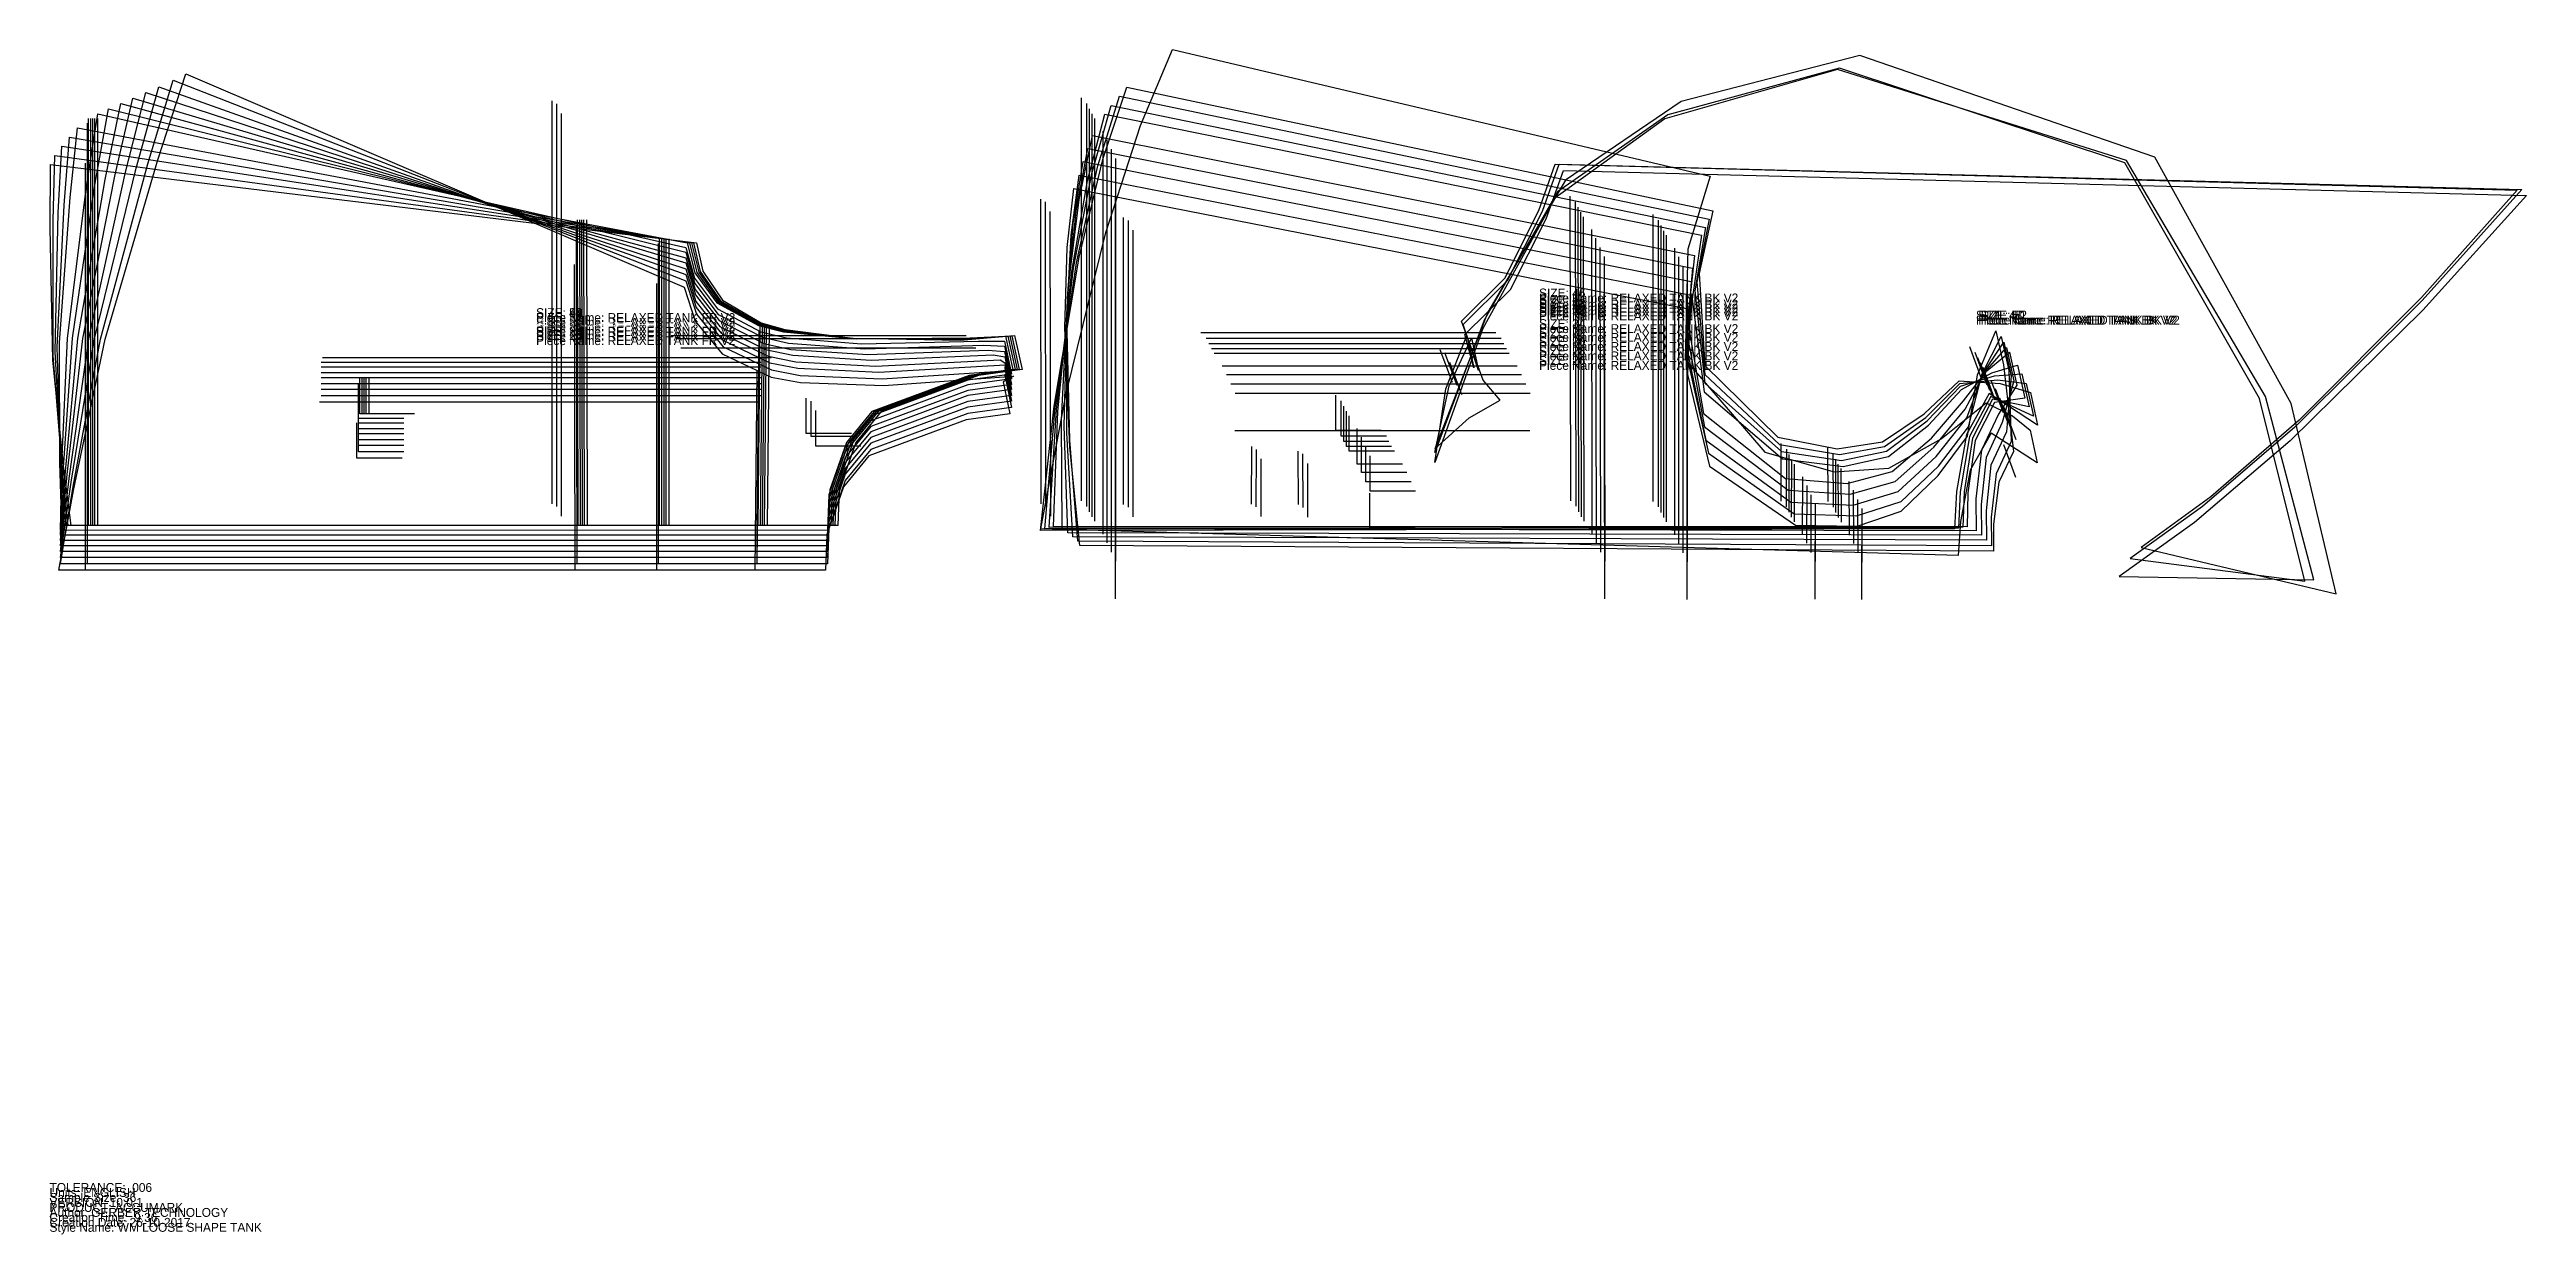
# Model space of a CAD drawing. Extents: x 0 to 69.5, y -0.1 to 33.2.
import ezdxf

# ---------------------------------------------------------------- set-up
doc = ezdxf.new("R2010")
doc.units = 0

# ---------------------------------------------------------------- blocks, each defined once
blk = doc.blocks.new('RELAXED TANK FR V2_26')
at = {"layer": '1'}
for points in [[(0.6047, 19.8371), (0.406, 21.4288), (0.0971, 24.4811), (0.0158, 28.1912), (0.0295, 29.9794)], [(0.0295, 29.9794), (18.1644, 27.7837)], [(18.1644, 27.7837), (18.3477, 26.9818), (18.9003, 26.169), (19.9863, 25.5334), (20.6439, 25.3492), (22.5583, 25.1068), (25.5674, 25.0459), (27.0992, 25.1755)], [(27.0992, 25.1755), (27.309, 24.2253)], [(27.309, 24.2253), (26.0804, 24.0583), (23.3528, 23.045), (22.6364, 22.1751), (22.1734, 20.8382), (22.1361, 19.8376)], [(22.1361, 19.8376), (0.6047, 19.8371)]]:
    blk.add_lwpolyline(points, dxfattribs=at)
at = {"layer": '5'}
blk.add_line((7.9257, 24.5623), (20.2645, 24.5623), dxfattribs=at)
at = {"layer": '6'}
blk.add_line((22.1361, 19.8376), (0.6047, 19.8371), dxfattribs=at)
at = {"layer": '7'}
blk.add_line((7.9257, 24.5623), (20.2645, 24.5623), dxfattribs=at)
at = {"layer": '8'}
for p, q in [((1.3484, 31.2729), (1.3484, 19.8372)), ((15.0807, 28.4236), (15.0961, 19.8374)), ((17.3846, 27.8933), (17.3846, 19.8375)), ((20.1607, 19.8376), (20.2169, 25.4339))]:
    blk.add_line(p, q, dxfattribs=at)
blk.add_lwpolyline([(10.244, 22.9811), (8.9741, 22.9811), (8.9741, 23.9749)], dxfattribs=at)
at = {"layer": '1'}
for s, p in [('SIZE: 26', (13.6624, 25.0482)), ('Piece Name: RELAXED TANK FR V2', (13.6624, 24.9082))]:
    blk.add_text(s, height=0.25, dxfattribs=at).set_placement(p)
blk = doc.blocks.new('RELAXED TANK FR V2_28')
at = {"layer": '1'}
for points in [[(0.5207, 19.8371), (0.3519, 21.4714), (0.1021, 24.6038), (0.0997, 28.4048), (0.1527, 30.2356)], [(0.1527, 30.2356), (18.0805, 27.7837)], [(18.0805, 27.7837), (18.273, 26.9709), (18.8406, 26.1501), (19.9485, 25.5135), (20.6176, 25.3318), (22.5634, 25.101), (25.6193, 25.0634), (27.0168, 25.1722)], [(27.0168, 25.1722), (27.2251, 24.2254)], [(27.2251, 24.2254), (25.9965, 24.0584), (23.2689, 23.0451), (22.5525, 22.1752), (22.0895, 20.8383), (22.0521, 19.8376)], [(22.0521, 19.8376), (0.5207, 19.8371)]]:
    blk.add_lwpolyline(points, dxfattribs=at)
at = {"layer": '5'}
blk.add_line((7.8418, 24.5623), (20.1805, 24.5623), dxfattribs=at)
at = {"layer": '6'}
blk.add_line((22.0521, 19.8376), (0.5207, 19.8371), dxfattribs=at)
at = {"layer": '7'}
blk.add_line((7.8418, 24.5623), (20.1805, 24.5623), dxfattribs=at)
at = {"layer": '8'}
for p, q in [((1.2644, 31.2729), (1.2644, 19.8372)), ((14.9968, 28.4236), (15.0122, 19.8374)), ((17.3006, 27.8933), (17.3006, 19.8375)), ((20.0767, 19.8376), (20.133, 25.4339))]:
    blk.add_line(p, q, dxfattribs=at)
blk.add_lwpolyline([(10.1601, 22.9811), (8.8902, 22.9811), (8.8902, 23.9749)], dxfattribs=at)
at = {"layer": '1'}
for s, p in [('SIZE: 28', (13.6624, 25.1763)), ('Piece Name: RELAXED TANK FR V2', (13.6624, 25.0363))]:
    blk.add_text(s, height=0.25, dxfattribs=at).set_placement(p)
blk = doc.blocks.new('RELAXED TANK FR V2_30')
at = {"layer": '1'}
for points in [[(0.4653, 19.8371), (0.3332, 21.5144), (0.1551, 24.7275), (0.2471, 28.619), (0.347, 30.492)], [(0.347, 30.492), (18.0251, 27.7837)], [(18.0251, 27.7837), (18.2269, 26.9601), (18.8095, 26.1312), (19.9391, 25.4936), (20.62, 25.3143), (22.5972, 25.0952), (25.6997, 25.0809), (26.9638, 25.1672)], [(26.9638, 25.1672), (27.1697, 24.2253)], [(27.1697, 24.2253), (25.9411, 24.0583), (23.2134, 23.045), (22.497, 22.1751), (22.0341, 20.8382), (21.9968, 19.8376)], [(21.9968, 19.8376), (0.4653, 19.8371)]]:
    blk.add_lwpolyline(points, dxfattribs=at)
at = {"layer": '5'}
blk.add_line((7.7863, 24.5623), (20.1251, 24.5623), dxfattribs=at)
at = {"layer": '6'}
blk.add_line((21.9968, 19.8376), (0.4653, 19.8371), dxfattribs=at)
at = {"layer": '7'}
blk.add_line((7.7863, 24.5623), (20.1251, 24.5623), dxfattribs=at)
at = {"layer": '8'}
for p, q in [((1.209, 31.2729), (1.209, 19.8372)), ((14.9414, 28.4236), (14.9568, 19.8374)), ((17.2453, 27.8933), (17.2453, 19.8375)), ((20.0213, 19.8376), (20.0776, 25.4339))]:
    blk.add_line(p, q, dxfattribs=at)
blk.add_lwpolyline([(10.1047, 22.9811), (8.8348, 22.9811), (8.8348, 23.9749)], dxfattribs=at)
at = {"layer": '1'}
for s, p in [('SIZE: 30', (13.6624, 25.3045)), ('Piece Name: RELAXED TANK FR V2', (13.6624, 25.1645))]:
    blk.add_text(s, height=0.25, dxfattribs=at).set_placement(p)
blk = doc.blocks.new('RELAXED TANK FR V2_32')
at = {"layer": '1'}
for points in [[(0.4055, 19.8371), (0.3138, 21.558), (0.215, 24.8525), (0.4103, 28.8347), (0.5612, 30.7499)], [(0.5612, 30.7499), (17.9652, 27.7837)], [(17.9652, 27.7837), (18.1763, 26.9492), (18.774, 26.1123), (19.9254, 25.4737), (20.6179, 25.2969), (22.6264, 25.0895), (25.7757, 25.0985), (26.9072, 25.1602)], [(26.9072, 25.1602), (27.1098, 24.2252)], [(27.1098, 24.2252), (25.8812, 24.0582), (23.1536, 23.0449), (22.4372, 22.175), (21.9742, 20.8381), (21.9369, 19.8376)], [(21.9369, 19.8376), (0.4055, 19.8371)]]:
    blk.add_lwpolyline(points, dxfattribs=at)
at = {"layer": '5'}
blk.add_line((7.7265, 24.5623), (20.0653, 24.5623), dxfattribs=at)
at = {"layer": '6'}
blk.add_line((21.9369, 19.8376), (0.4055, 19.8371), dxfattribs=at)
at = {"layer": '7'}
blk.add_line((7.7265, 24.5623), (20.0653, 24.5623), dxfattribs=at)
at = {"layer": '8'}
for p, q in [((1.1492, 31.2729), (1.1492, 19.8372)), ((14.8815, 28.4236), (14.8969, 19.8374)), ((17.1854, 27.8933), (17.1854, 19.8375)), ((19.9615, 19.8376), (20.0177, 25.4339))]:
    blk.add_line(p, q, dxfattribs=at)
blk.add_lwpolyline([(10.0448, 22.9811), (8.7749, 22.9811), (8.7749, 23.9749)], dxfattribs=at)
at = {"layer": '1'}
for s, p in [('SIZE: 32', (13.6624, 25.4335)), ('Piece Name: RELAXED TANK FR V2', (13.6624, 25.2935))]:
    blk.add_text(s, height=0.25, dxfattribs=at).set_placement(p)
blk = doc.blocks.new('RELAXED TANK FR V2_34')
at = {"layer": '1'}
for points in [[(0.3417, 19.8371), (0.2932, 21.6021), (0.2788, 24.979), (0.5839, 29.0523), (0.789, 31.0099)], [(0.789, 31.0099), (17.9014, 27.7837)], [(17.9014, 27.7837), (18.1218, 26.9384), (18.7345, 26.0935), (19.9077, 25.4538), (20.6117, 25.2794), (22.6516, 25.0837), (25.8476, 25.116), (26.846, 25.1548)], [(26.846, 25.1548), (27.046, 24.2252)], [(27.046, 24.2252), (25.8174, 24.0582), (23.0898, 23.0449), (22.3734, 22.175), (21.9104, 20.8381), (21.8731, 19.8376)], [(21.8731, 19.8376), (0.3417, 19.8371)]]:
    blk.add_lwpolyline(points, dxfattribs=at)
at = {"layer": '5'}
blk.add_line((7.6627, 24.5623), (20.0015, 24.5623), dxfattribs=at)
at = {"layer": '6'}
blk.add_line((21.8731, 19.8376), (0.3417, 19.8371), dxfattribs=at)
at = {"layer": '7'}
blk.add_line((7.6627, 24.5623), (20.0015, 24.5623), dxfattribs=at)
at = {"layer": '8'}
for p, q in [((1.0854, 31.2729), (1.0854, 19.8372)), ((14.8177, 28.4236), (14.8331, 19.8374)), ((17.1216, 27.8933), (17.1216, 19.8375)), ((19.8977, 19.8376), (19.9539, 25.4339))]:
    blk.add_line(p, q, dxfattribs=at)
blk.add_lwpolyline([(9.981, 22.9811), (8.7111, 22.9811), (8.7111, 23.9749)], dxfattribs=at)
at = {"layer": '1'}
for s, p in [('SIZE: 34', (13.6624, 25.5635)), ('Piece Name: RELAXED TANK FR V2', (13.6624, 25.4235))]:
    blk.add_text(s, height=0.25, dxfattribs=at).set_placement(p)
blk = doc.blocks.new('RELAXED TANK FR V2_38')
at = {"layer": '1'}
for points in [[(0.3102, 19.7041), (0.3499, 21.5588), (0.5084, 25.1033), (1.0378, 29.362), (1.3536, 31.4059)], [(1.3536, 31.4059), (17.87, 27.6508)], [(17.87, 27.6508), (18.1088, 26.7838), (18.7518, 25.9228), (19.9686, 25.2811), (20.6957, 25.1115), (22.7984, 24.9392), (26.0879, 25.0182), (26.8161, 25.0187)], [(26.8161, 25.0187), (27.0146, 24.0923)], [(27.0146, 24.0923), (25.786, 23.9252), (23.0583, 22.9119), (22.3419, 22.0421), (21.879, 20.7052), (21.8417, 19.7046)], [(21.8417, 19.7046), (0.3102, 19.7041)]]:
    blk.add_lwpolyline(points, dxfattribs=at)
at = {"layer": '5'}
blk.add_line((7.6313, 24.4294), (19.9701, 24.4294), dxfattribs=at)
at = {"layer": '6'}
blk.add_line((21.8417, 19.7046), (0.3102, 19.7041), dxfattribs=at)
at = {"layer": '7'}
blk.add_line((7.6313, 24.4294), (19.9701, 24.4294), dxfattribs=at)
at = {"layer": '8'}
for p, q in [((1.0539, 31.14), (1.0539, 19.7042)), ((14.7863, 28.2907), (14.8017, 19.7044)), ((17.0902, 27.7604), (17.0902, 19.7045)), ((19.8663, 19.7046), (19.9224, 25.301))]:
    blk.add_line(p, q, dxfattribs=at)
blk.add_lwpolyline([(9.9496, 22.8482), (8.6797, 22.8482), (8.6797, 23.8419)], dxfattribs=at)
at = {"layer": '1'}
for s, p in [('SIZE: 38', (13.6624, 25.695)), ('Piece Name: RELAXED TANK FR V2', (13.6624, 25.555))]:
    blk.add_text(s, height=0.25, dxfattribs=at).set_placement(p)
blk = doc.blocks.new('RELAXED TANK FR V2_40')
at = {"layer": '1'}
for points in [[(0.3102, 19.5698), (0.3948, 21.47), (0.6411, 25.0995), (1.2844, 29.4527), (1.6565, 31.5402)], [(1.6565, 31.5402), (17.87, 27.5164)], [(17.87, 27.5164), (18.1182, 26.6386), (18.776, 25.7695), (20.0146, 25.1267), (20.7535, 24.9598), (22.8875, 24.7992), (26.2237, 24.9013), (26.8171, 24.8822)], [(26.8171, 24.8822), (27.0146, 23.9578)], [(27.0146, 23.9578), (25.786, 23.7908), (23.0583, 22.7775), (22.3419, 21.9076), (21.879, 20.5707), (21.8417, 19.5703)], [(21.8417, 19.5703), (0.3102, 19.5698)]]:
    blk.add_lwpolyline(points, dxfattribs=at)
at = {"layer": '5'}
blk.add_line((7.6313, 24.295), (19.9701, 24.295), dxfattribs=at)
at = {"layer": '6'}
blk.add_line((21.8417, 19.5703), (0.3102, 19.5698), dxfattribs=at)
at = {"layer": '7'}
blk.add_line((7.6313, 24.295), (19.9701, 24.295), dxfattribs=at)
at = {"layer": '8'}
for p, q in [((1.0539, 31.0056), (1.0539, 19.5699)), ((14.7863, 28.1563), (14.8017, 19.5701)), ((17.0902, 27.626), (17.0902, 19.5702)), ((19.8663, 19.5703), (19.9224, 25.1666))]:
    blk.add_line(p, q, dxfattribs=at)
blk.add_lwpolyline([(9.9496, 22.7138), (8.6797, 22.7138), (8.6797, 23.7076)], dxfattribs=at)
at = {"layer": '1'}
for s, p in [('SIZE: 40', (13.6624, 25.695)), ('Piece Name: RELAXED TANK FR V2', (13.6624, 25.555))]:
    blk.add_text(s, height=0.25, dxfattribs=at).set_placement(p)
blk = doc.blocks.new('RELAXED TANK FR V2_42')
at = {"layer": '1'}
for points in [[(0.3102, 19.4158), (0.4462, 21.3682), (0.7931, 25.0953), (1.5672, 29.5565), (2.0037, 31.6942)], [(2.0037, 31.6942), (17.87, 27.3624)], [(17.87, 27.3624), (18.1274, 26.4737), (18.8004, 25.5966), (20.0608, 24.9528), (20.8111, 24.7883), (22.9765, 24.6394), (26.3595, 24.7648), (26.8183, 24.7257)], [(26.8183, 24.7257), (27.0146, 23.8038)], [(27.0146, 23.8038), (25.786, 23.6368), (23.0583, 22.6235), (22.3419, 21.7536), (21.879, 20.4167), (21.8417, 19.4163)], [(21.8417, 19.4163), (0.3102, 19.4158)]]:
    blk.add_lwpolyline(points, dxfattribs=at)
at = {"layer": '5'}
blk.add_line((7.6313, 24.141), (19.9701, 24.141), dxfattribs=at)
at = {"layer": '6'}
blk.add_line((21.8417, 19.4163), (0.3102, 19.4158), dxfattribs=at)
at = {"layer": '7'}
blk.add_line((7.6313, 24.141), (19.9701, 24.141), dxfattribs=at)
at = {"layer": '8'}
for p, q in [((1.0539, 30.8516), (1.0539, 19.4159)), ((14.7863, 28.0023), (14.8017, 19.4161)), ((17.0902, 27.472), (17.0902, 19.4162)), ((19.8663, 19.4163), (19.9224, 25.0126))]:
    blk.add_line(p, q, dxfattribs=at)
blk.add_lwpolyline([(9.9496, 22.5598), (8.6797, 22.5598), (8.6797, 23.5536)], dxfattribs=at)
at = {"layer": '1'}
for s, p in [('SIZE: 42', (13.6624, 25.695)), ('Piece Name: RELAXED TANK FR V2', (13.6624, 25.555))]:
    blk.add_text(s, height=0.25, dxfattribs=at).set_placement(p)
blk = doc.blocks.new('RELAXED TANK FR V2_44')
at = {"layer": '1'}
for points in [[(0.3102, 19.2682), (0.4955, 21.2707), (0.9388, 25.0913), (1.8381, 29.656), (2.3364, 31.8418)], [(2.3364, 31.8418), (17.87, 27.2148)], [(17.87, 27.2148), (18.1368, 26.3153), (18.8246, 25.4301), (20.1069, 24.7854), (20.8689, 24.6233), (23.0656, 24.4861), (26.4953, 24.6349), (26.8196, 24.5754)], [(26.8196, 24.5754), (27.0146, 23.6561)], [(27.0146, 23.6561), (25.786, 23.4891), (23.0583, 22.4758), (22.3419, 21.6059), (21.879, 20.269), (21.8417, 19.2687)], [(21.8417, 19.2687), (0.3102, 19.2682)]]:
    blk.add_lwpolyline(points, dxfattribs=at)
at = {"layer": '5'}
blk.add_line((7.6313, 23.9934), (19.9701, 23.9934), dxfattribs=at)
at = {"layer": '6'}
blk.add_line((21.8417, 19.2687), (0.3102, 19.2682), dxfattribs=at)
at = {"layer": '7'}
blk.add_line((7.6313, 23.9934), (19.9701, 23.9934), dxfattribs=at)
at = {"layer": '8'}
for p, q in [((1.0539, 30.704), (1.0539, 19.2683)), ((14.7863, 27.8547), (14.8017, 19.2685)), ((17.0902, 27.3244), (17.0902, 19.2686)), ((19.8663, 19.2687), (19.9224, 24.865))]:
    blk.add_line(p, q, dxfattribs=at)
blk.add_lwpolyline([(9.9496, 22.4122), (8.6797, 22.4122), (8.6797, 23.406)], dxfattribs=at)
at = {"layer": '1'}
for s, p in [('SIZE: 44', (13.6624, 25.695)), ('Piece Name: RELAXED TANK FR V2', (13.6624, 25.555))]:
    blk.add_text(s, height=0.25, dxfattribs=at).set_placement(p)
blk = doc.blocks.new('RELAXED TANK FR V2_46')
at = {"layer": '1'}
for points in [[(0.3102, 19.1054), (0.5498, 21.1631), (1.0996, 25.0868), (2.1369, 29.7658), (2.7034, 32.0046)], [(2.7034, 32.0046), (17.87, 27.052)], [(17.87, 27.052), (18.1503, 26.1366), (18.8603, 25.2396), (20.1745, 24.5934), (20.9534, 24.435), (23.1962, 24.3149), (26.6944, 24.4978), (26.8192, 24.4135)], [(26.8192, 24.4135), (27.0146, 23.4934)], [(27.0146, 23.4934), (25.786, 23.3264), (23.0583, 22.3131), (22.3419, 21.4432), (21.879, 20.1063), (21.8417, 19.1059)], [(21.8417, 19.1059), (0.3102, 19.1054)]]:
    blk.add_lwpolyline(points, dxfattribs=at)
at = {"layer": '5'}
blk.add_line((7.6313, 23.8306), (19.9701, 23.8306), dxfattribs=at)
at = {"layer": '6'}
blk.add_line((21.8417, 19.1059), (0.3102, 19.1054), dxfattribs=at)
at = {"layer": '7'}
blk.add_line((7.6313, 23.8306), (19.9701, 23.8306), dxfattribs=at)
at = {"layer": '8'}
for p, q in [((1.0539, 30.5412), (1.0539, 19.1055)), ((14.7863, 27.6919), (14.8017, 19.1057)), ((17.0902, 27.1616), (17.0902, 19.1058)), ((19.8663, 19.1059), (19.9224, 24.7022))]:
    blk.add_line(p, q, dxfattribs=at)
blk.add_lwpolyline([(9.9496, 22.2494), (8.6797, 22.2494), (8.6797, 23.2432)], dxfattribs=at)
at = {"layer": '1'}
for s, p in [('SIZE: 46', (13.6624, 25.695)), ('Piece Name: RELAXED TANK FR V2', (13.6624, 25.555))]:
    blk.add_text(s, height=0.25, dxfattribs=at).set_placement(p)
blk = doc.blocks.new('RELAXED TANK FR V2_48')
at = {"layer": '1'}
for points in [[(0.3102, 18.944), (0.6037, 21.0564), (1.2589, 25.0824), (2.4332, 29.8746), (3.0672, 32.166)], [(3.0672, 32.166), (17.87, 26.8906)], [(17.87, 26.8906), (18.1595, 25.9643), (18.8847, 25.0594), (20.2207, 24.4121), (21.0112, 24.2561), (23.2854, 24.1478), (26.8303, 24.354), (26.8212, 24.248)], [(26.8212, 24.248), (27.0146, 23.332)], [(27.0146, 23.332), (25.786, 23.165), (23.0583, 22.1517), (22.3419, 21.2818), (21.879, 19.9449), (21.8417, 18.9445)], [(21.8417, 18.9445), (0.3102, 18.944)]]:
    blk.add_lwpolyline(points, dxfattribs=at)
at = {"layer": '5'}
blk.add_line((7.6313, 23.6692), (19.9701, 23.6692), dxfattribs=at)
at = {"layer": '6'}
blk.add_line((21.8417, 18.9445), (0.3102, 18.944), dxfattribs=at)
at = {"layer": '7'}
blk.add_line((7.6313, 23.6692), (19.9701, 23.6692), dxfattribs=at)
at = {"layer": '8'}
for p, q in [((1.0539, 30.3798), (1.0539, 18.9441)), ((14.7863, 27.5305), (14.8017, 18.9443)), ((17.0902, 27.0002), (17.0902, 18.9444)), ((19.8663, 18.9445), (19.9224, 24.5408))]:
    blk.add_line(p, q, dxfattribs=at)
blk.add_lwpolyline([(9.9496, 22.088), (8.6797, 22.088), (8.6797, 23.0818)], dxfattribs=at)
at = {"layer": '1'}
for s, p in [('SIZE: 48', (13.6624, 25.695)), ('Piece Name: RELAXED TANK FR V2', (13.6624, 25.555))]:
    blk.add_text(s, height=0.25, dxfattribs=at).set_placement(p)
blk = doc.blocks.new('RELAXED TANK FR V2_50')
at = {"layer": '1'}
for points in [[(0.3102, 18.7644), (0.6637, 20.9377), (1.4362, 25.0775), (2.7629, 29.9957), (3.4721, 32.3456)], [(3.4721, 32.3456), (17.87, 26.711)], [(17.87, 26.711), (18.1694, 25.7732), (18.9104, 24.8598), (20.2695, 24.2114), (21.0722, 24.058), (23.3796, 23.962), (26.974, 24.1929), (26.8235, 24.0636)], [(26.8235, 24.0636), (27.0146, 23.1523)], [(27.0146, 23.1523), (25.786, 22.9853), (23.0583, 21.972), (22.3419, 21.1021), (21.879, 19.7652), (21.8417, 18.7649)], [(21.8417, 18.7649), (0.3102, 18.7644)]]:
    blk.add_lwpolyline(points, dxfattribs=at)
at = {"layer": '5'}
blk.add_line((7.6313, 23.4896), (19.9701, 23.4896), dxfattribs=at)
at = {"layer": '6'}
blk.add_line((21.8417, 18.7649), (0.3102, 18.7644), dxfattribs=at)
at = {"layer": '7'}
blk.add_line((7.6313, 23.4896), (19.9701, 23.4896), dxfattribs=at)
at = {"layer": '8'}
for p, q in [((1.0539, 30.2002), (1.0539, 18.7645)), ((14.7863, 27.3509), (14.8017, 18.7647)), ((17.0902, 26.8206), (17.0902, 18.7648)), ((19.8663, 18.7649), (19.9224, 24.3612))]:
    blk.add_line(p, q, dxfattribs=at)
blk.add_lwpolyline([(9.9496, 21.9084), (8.6797, 21.9084), (8.6797, 22.9022)], dxfattribs=at)
at = {"layer": '1'}
for s, p in [('SIZE: 50', (13.6624, 25.695)), ('Piece Name: RELAXED TANK FR V2', (13.6624, 25.555))]:
    blk.add_text(s, height=0.25, dxfattribs=at).set_placement(p)
blk = doc.blocks.new('RELAXED TANK FR V2_52')
at = {"layer": '1'}
for points in [[(0.2587, 18.5854), (0.6719, 20.8194), (1.5614, 25.0726), (3.0399, 30.1163), (3.8241, 32.5246)], [(3.8241, 32.5246), (17.8184, 26.532)], [(17.8184, 26.532), (18.1277, 25.5828), (18.8845, 24.6608), (20.2667, 24.0113), (21.0818, 23.8606), (23.4223, 23.777), (27.0661, 24.0325), (26.7745, 23.8792)], [(26.7745, 23.8792), (26.963, 22.9733)], [(26.963, 22.9733), (25.7344, 22.8063), (23.0068, 21.793), (22.2904, 20.9231), (21.8274, 19.5862), (21.7901, 18.5859)], [(21.7901, 18.5859), (0.2587, 18.5854)]]:
    blk.add_lwpolyline(points, dxfattribs=at)
at = {"layer": '5'}
blk.add_line((7.5797, 23.3106), (19.9185, 23.3106), dxfattribs=at)
at = {"layer": '6'}
blk.add_line((21.7901, 18.5859), (0.2587, 18.5854), dxfattribs=at)
at = {"layer": '7'}
blk.add_line((7.5797, 23.3106), (19.9185, 23.3106), dxfattribs=at)
at = {"layer": '8'}
for p, q in [((1.0024, 30.0212), (1.0024, 18.5855)), ((14.7347, 27.1719), (14.7501, 18.5857)), ((17.0386, 26.6416), (17.0386, 18.5858)), ((19.8147, 18.5859), (19.8709, 24.1822))]:
    blk.add_line(p, q, dxfattribs=at)
blk.add_lwpolyline([(9.898, 21.7294), (8.6281, 21.7294), (8.6281, 22.7232)], dxfattribs=at)
at = {"layer": '1'}
for s, p in [('SIZE: 52', (13.6624, 25.695)), ('Piece Name: RELAXED TANK FR V2', (13.6624, 25.555))]:
    blk.add_text(s, height=0.25, dxfattribs=at).set_placement(p)
blk = doc.blocks.new('RELAXED TANK BK V2_26')
at = {"layer": '1'}
for points in [[(28.9299, 19.2762), (28.6507, 22.0409), (28.5075, 25.3882), (28.573, 27.6532), (28.7639, 29.3087)], [(28.7639, 29.3087), (46.0574, 25.9152)], [(46.0574, 25.9152), (45.9867, 24.0826), (46.6057, 21.5115), (49.0191, 19.8523), (50.753, 19.8235), (51.994, 20.2447), (53.0278, 21.2475), (53.8491, 22.352), (54.1359, 24.0697), (54.6447, 25.3063)], [(54.6447, 25.3063), (54.8602, 24.3559)], [(54.8602, 24.3559), (55.1406, 21.9146), (54.7285, 21.0534), (54.5856, 19.8795), (54.5865, 19.1154)], [(54.5865, 19.1154), (28.9299, 19.2762)]]:
    blk.add_lwpolyline(points, dxfattribs=at)
at = {"layer": '5'}
blk.add_line((32.3272, 25.2619), (40.6085, 25.2619), dxfattribs=at)
at = {"layer": '6'}
blk.add_line((54.5865, 19.1154), (28.9299, 19.2762), dxfattribs=at)
at = {"layer": '7'}
blk.add_line((32.3272, 25.2619), (40.6085, 25.2619), dxfattribs=at)
at = {"layer": '8'}
for p, q in [((28.9693, 31.8528), (28.9693, 20.5359)), ((42.6888, 29.0929), (42.7058, 20.537)), ((45.019, 28.5733), (45.019, 20.5191)), ((53.9083, 24.8671), (54.2484, 23.9519)), ((48.6199, 20.5255), (48.6248, 22.1437)), ((49.9374, 20.5135), (49.93, 22.0182))]:
    blk.add_line(p, q, dxfattribs=at)
blk.add_lwpolyline([(37.3877, 22.5077), (36.1178, 22.5077), (36.1178, 23.5016)], dxfattribs=at)
at = {"layer": '1'}
for s, p in [('SIZE: 26', (41.824, 24.352)), ('Piece Name: RELAXED TANK BK V2', (41.824, 24.212))]:
    blk.add_text(s, height=0.25, dxfattribs=at).set_placement(p)
blk = doc.blocks.new('RELAXED TANK BK V2_28')
at = {"layer": '1'}
for points in [[(28.8722, 19.3996), (28.6438, 22.2387), (28.567, 25.6721), (28.6814, 27.992), (28.9116, 29.6846)], [(28.9116, 29.6846), (46.0958, 26.3091)], [(46.0958, 26.3091), (45.9982, 24.4661), (46.5839, 21.87), (48.9883, 20.1657), (50.7326, 20.1116), (51.9873, 20.5175), (53.0421, 21.5116), (53.8845, 22.6111), (54.261, 24.0973), (54.7973, 25.1454)], [(54.7973, 25.1454), (55.0113, 24.1983)], [(55.0113, 24.1983), (55.081, 22.1972), (54.6594, 21.2953), (54.5215, 20.0698), (54.5296, 19.2731)], [(54.5296, 19.2731), (28.8722, 19.3996)]]:
    blk.add_lwpolyline(points, dxfattribs=at)
at = {"layer": '5'}
blk.add_line((32.4783, 25.1043), (40.7596, 25.1043), dxfattribs=at)
at = {"layer": '6'}
blk.add_line((54.5296, 19.2731), (28.8722, 19.3996), dxfattribs=at)
at = {"layer": '7'}
blk.add_line((32.4783, 25.1043), (40.7596, 25.1043), dxfattribs=at)
at = {"layer": '8'}
for p, q in [((29.1204, 31.6952), (29.1204, 20.3783)), ((42.8399, 28.9353), (42.8569, 20.3794)), ((45.1701, 28.4157), (45.1701, 20.3615)), ((54.0594, 24.7095), (54.3995, 23.7943)), ((48.771, 20.3679), (48.7759, 21.9861)), ((50.0885, 20.3559), (50.0811, 21.8606))]:
    blk.add_line(p, q, dxfattribs=at)
blk.add_lwpolyline([(37.5388, 22.3501), (36.2689, 22.3501), (36.2689, 23.344)], dxfattribs=at)
at = {"layer": '1'}
for s, p in [('SIZE: 28', (41.824, 24.6188)), ('Piece Name: RELAXED TANK BK V2', (41.824, 24.4788))]:
    blk.add_text(s, height=0.25, dxfattribs=at).set_placement(p)
blk = doc.blocks.new('RELAXED TANK BK V2_30')
at = {"layer": '1'}
for points in [[(28.7319, 19.5227), (28.5662, 22.4379), (28.5701, 25.9584), (28.7432, 28.3331), (29.0199, 30.0622)], [(29.0199, 30.0622), (46.092, 26.6963)], [(46.092, 26.6963), (45.9647, 24.8508), (46.5102, 22.2396), (48.8926, 20.493), (50.64, 20.411), (51.904, 20.7977), (52.977, 21.7771), (53.8388, 22.8656), (54.3054, 24.125), (54.8703, 24.9879)], [(54.8703, 24.9879), (55.0819, 24.0458)], [(55.0819, 24.0458), (54.9455, 22.4725), (54.5123, 21.5313), (54.3763, 20.2549), (54.3897, 19.4256)], [(54.3897, 19.4256), (28.7319, 19.5227)]]:
    blk.add_lwpolyline(points, dxfattribs=at)
at = {"layer": '5'}
blk.add_line((32.5489, 24.9518), (40.8302, 24.9518), dxfattribs=at)
at = {"layer": '6'}
blk.add_line((54.3897, 19.4256), (28.7319, 19.5227), dxfattribs=at)
at = {"layer": '7'}
blk.add_line((32.5489, 24.9518), (40.8302, 24.9518), dxfattribs=at)
at = {"layer": '8'}
for p, q in [((29.191, 31.5427), (29.191, 20.2258)), ((42.9105, 28.7828), (42.9275, 20.2269)), ((45.2407, 28.2632), (45.2407, 20.209)), ((54.13, 24.557), (54.4701, 23.6418)), ((48.8416, 20.2154), (48.8465, 21.8336)), ((50.1591, 20.2034), (50.1517, 21.7081))]:
    blk.add_line(p, q, dxfattribs=at)
blk.add_lwpolyline([(37.6094, 22.1976), (36.3395, 22.1976), (36.3395, 23.1915)], dxfattribs=at)
at = {"layer": '1'}
for s, p in [('SIZE: 30', (41.824, 24.8839)), ('Piece Name: RELAXED TANK BK V2', (41.824, 24.7439))]:
    blk.add_text(s, height=0.25, dxfattribs=at).set_placement(p)
blk = doc.blocks.new('RELAXED TANK BK V2_32')
at = {"layer": '1'}
for points in [[(28.5881, 19.6378), (28.4919, 22.6301), (28.5847, 26.2386), (28.8221, 28.6684), (29.1494, 30.4338)], [(29.1494, 30.4338), (46.1317, 27.0677)], [(46.1317, 27.0677), (45.9719, 25.229), (46.4696, 22.6146), (48.8151, 20.83), (50.5567, 20.7171), (51.8244, 21.0804), (52.9122, 22.0384), (53.7912, 23.1088), (54.3504, 24.1535), (54.9479, 24.8399)], [(54.9479, 24.8399), (55.1562, 23.9048)], [(55.1562, 23.9048), (54.8253, 22.7312), (54.3748, 21.7537), (54.2328, 20.4279), (54.2462, 19.5665)], [(54.2462, 19.5665), (28.5881, 19.6378)]]:
    blk.add_lwpolyline(points, dxfattribs=at)
at = {"layer": '5'}
blk.add_line((32.6232, 24.8108), (40.9045, 24.8108), dxfattribs=at)
at = {"layer": '6'}
blk.add_line((54.2462, 19.5665), (28.5881, 19.6378), dxfattribs=at)
at = {"layer": '7'}
blk.add_line((32.6232, 24.8108), (40.9045, 24.8108), dxfattribs=at)
at = {"layer": '8'}
for p, q in [((29.2653, 31.4017), (29.2653, 20.0848)), ((42.9848, 28.6418), (43.0018, 20.0859)), ((45.315, 28.1222), (45.315, 20.068)), ((54.2043, 24.416), (54.5444, 23.5008)), ((48.9159, 20.0744), (48.9208, 21.6926)), ((50.2334, 20.0624), (50.226, 21.5671))]:
    blk.add_line(p, q, dxfattribs=at)
blk.add_lwpolyline([(37.6837, 22.0566), (36.4138, 22.0566), (36.4138, 23.0505)], dxfattribs=at)
at = {"layer": '1'}
for s, p in [('SIZE: 32', (41.824, 25.1401)), ('Piece Name: RELAXED TANK BK V2', (41.824, 25.0001))]:
    blk.add_text(s, height=0.25, dxfattribs=at).set_placement(p)
blk = doc.blocks.new('RELAXED TANK BK V2_34')
at = {"layer": '1'}
for points in [[(28.4359, 19.7423), (28.4139, 22.8126), (28.6016, 26.5101), (28.9073, 28.9952), (29.2881, 30.7969)], [(29.2881, 30.7969), (46.1878, 27.424)], [(46.1878, 27.424), (45.994, 25.597), (46.4397, 22.9854), (48.7405, 21.1647), (50.4717, 21.0193), (51.7404, 21.3569), (52.8412, 22.2897), (53.7364, 23.3385), (54.3923, 24.1857), (55.0284, 24.7076)], [(55.0284, 24.7076), (55.2341, 23.7779)], [(55.2341, 23.7779), (54.7235, 22.9682), (54.2476, 21.9592), (54.0883, 20.5864), (54.0943, 19.6935)], [(54.0943, 19.6935), (28.4359, 19.7423)]]:
    blk.add_lwpolyline(points, dxfattribs=at)
at = {"layer": '5'}
blk.add_line((32.7011, 24.6839), (40.9824, 24.6839), dxfattribs=at)
at = {"layer": '6'}
blk.add_line((54.0943, 19.6935), (28.4359, 19.7423), dxfattribs=at)
at = {"layer": '7'}
blk.add_line((32.7011, 24.6839), (40.9824, 24.6839), dxfattribs=at)
at = {"layer": '8'}
for p, q in [((29.3432, 31.2748), (29.3432, 19.9579)), ((43.0627, 28.5149), (43.0797, 19.959)), ((45.3929, 27.9953), (45.3929, 19.9411)), ((54.2822, 24.2891), (54.6223, 23.3739)), ((48.9938, 19.9475), (48.9987, 21.5657)), ((50.3113, 19.9355), (50.3039, 21.4402))]:
    blk.add_line(p, q, dxfattribs=at)
blk.add_lwpolyline([(37.7616, 21.9297), (36.4917, 21.9297), (36.4917, 22.9236)], dxfattribs=at)
at = {"layer": '1'}
for s, p in [('SIZE: 34', (41.824, 25.3852)), ('Piece Name: RELAXED TANK BK V2', (41.824, 25.2452))]:
    blk.add_text(s, height=0.25, dxfattribs=at).set_placement(p)
blk = doc.blocks.new('RELAXED TANK BK V2_38')
at = {"layer": '1'}
for points in [[(28.1851, 19.8141), (28.3148, 23.0435), (28.6962, 26.9217), (29.1413, 29.5194), (29.6314, 31.3948)], [(29.6314, 31.3948), (46.3872, 27.9919)], [(46.3872, 27.9919), (46.1234, 26.195), (46.4604, 23.5978), (48.6608, 21.7084), (50.365, 21.4963), (51.6315, 21.7795), (52.7557, 22.6573), (53.6814, 23.6578), (54.5369, 24.133), (55.2587, 24.3423)], [(55.2587, 24.3423), (55.4629, 23.4158)], [(55.4629, 23.4158), (54.6098, 23.291), (54.0721, 22.2252), (53.8626, 20.7613), (53.8437, 19.806)], [(53.8437, 19.806), (28.1851, 19.8141)]]:
    blk.add_lwpolyline(points, dxfattribs=at)
at = {"layer": '5'}
blk.add_line((32.9299, 24.3218), (41.2112, 24.3218), dxfattribs=at)
at = {"layer": '6'}
blk.add_line((53.8437, 19.806), (28.1851, 19.8141), dxfattribs=at)
at = {"layer": '7'}
blk.add_line((32.9299, 24.3218), (41.2112, 24.3218), dxfattribs=at)
at = {"layer": '8'}
for p, q in [((29.572, 30.9127), (29.572, 19.5958)), ((43.2915, 28.1528), (43.3085, 19.5969)), ((45.6217, 27.6332), (45.6217, 19.579)), ((54.511, 23.927), (54.8511, 23.0118)), ((49.2226, 19.5854), (49.2275, 21.2036)), ((50.5401, 19.5734), (50.5327, 21.0781))]:
    blk.add_line(p, q, dxfattribs=at)
blk.add_lwpolyline([(37.9904, 21.5676), (36.7205, 21.5676), (36.7205, 22.5615)], dxfattribs=at)
at = {"layer": '1'}
for s, p in [('SIZE: 38', (41.824, 25.7404)), ('Piece Name: RELAXED TANK BK V2', (41.824, 25.6004))]:
    blk.add_text(s, height=0.25, dxfattribs=at).set_placement(p)
blk = doc.blocks.new('RELAXED TANK BK V2_40')
at = {"layer": '1'}
for points in [[(28.0652, 19.7886), (28.272, 23.099), (28.7519, 27.0692), (29.2679, 29.7242), (29.8135, 31.6371)], [(29.8135, 31.6371), (46.4925, 28.2127)], [(46.4925, 28.2127), (46.1936, 26.4305), (46.4761, 23.8401), (48.6266, 21.9159), (50.3176, 21.6703), (51.5832, 21.9262), (52.7194, 22.7767), (53.6606, 23.7531), (54.6152, 24.0438), (55.3796, 24.098)], [(55.3796, 24.098), (55.5828, 23.1736)], [(55.5828, 23.1736), (54.5595, 23.3883), (53.9904, 22.294), (53.7554, 20.7844), (53.7237, 19.7977)], [(53.7237, 19.7977), (28.0652, 19.7886)]]:
    blk.add_lwpolyline(points, dxfattribs=at)
at = {"layer": '5'}
blk.add_line((33.0498, 24.0796), (41.3311, 24.0796), dxfattribs=at)
at = {"layer": '6'}
blk.add_line((53.7237, 19.7977), (28.0652, 19.7886), dxfattribs=at)
at = {"layer": '7'}
blk.add_line((33.0498, 24.0796), (41.3311, 24.0796), dxfattribs=at)
at = {"layer": '8'}
for p, q in [((29.6919, 30.6705), (29.6919, 19.3536)), ((43.4114, 27.9106), (43.4284, 19.3547)), ((45.7416, 27.391), (45.7416, 19.3368)), ((54.6309, 23.6848), (54.971, 22.7696)), ((49.3425, 19.3432), (49.3474, 20.9614)), ((50.66, 19.3312), (50.6526, 20.8359))]:
    blk.add_line(p, q, dxfattribs=at)
blk.add_lwpolyline([(38.1103, 21.3254), (36.8404, 21.3254), (36.8404, 22.3193)], dxfattribs=at)
at = {"layer": '1'}
for s, p in [('SIZE: 40', (41.824, 25.8528)), ('Piece Name: RELAXED TANK BK V2', (41.824, 25.7128))]:
    blk.add_text(s, height=0.25, dxfattribs=at).set_placement(p)
blk = doc.blocks.new('RELAXED TANK BK V2_42')
at = {"layer": '1'}
for points in [[(27.9453, 19.7432), (28.2406, 23.1465), (28.8335, 27.2224), (29.4308, 29.9433), (30.0402, 31.8993)], [(30.0402, 31.8993), (46.5969, 28.4438)], [(46.5969, 28.4438), (46.257, 26.6737), (46.4778, 24.084), (48.577, 22.1148), (50.2574, 21.8301), (51.5254, 22.0556), (52.6784, 22.8769), (53.6398, 23.8285), (54.6937, 23.9344), (55.5008, 23.8333)], [(55.5008, 23.8333), (55.7028, 22.9114)], [(55.7028, 22.9114), (54.5091, 23.4656), (53.9087, 22.3428), (53.6482, 20.7871), (53.6037, 19.769)], [(53.6037, 19.769), (27.9453, 19.7432)]]:
    blk.add_lwpolyline(points, dxfattribs=at)
at = {"layer": '5'}
blk.add_line((33.1698, 23.8174), (41.4511, 23.8174), dxfattribs=at)
at = {"layer": '6'}
blk.add_line((53.6037, 19.769), (27.9453, 19.7432), dxfattribs=at)
at = {"layer": '7'}
blk.add_line((33.1698, 23.8174), (41.4511, 23.8174), dxfattribs=at)
at = {"layer": '8'}
for p, q in [((29.8119, 30.4083), (29.8119, 19.0914)), ((43.5314, 27.6484), (43.5484, 19.0925)), ((45.8616, 27.1288), (45.8616, 19.0746)), ((54.7509, 23.4226), (55.091, 22.5074)), ((49.4625, 19.081), (49.4674, 20.6992)), ((50.78, 19.069), (50.7726, 20.5737))]:
    blk.add_line(p, q, dxfattribs=at)
blk.add_lwpolyline([(38.2303, 21.0632), (36.9604, 21.0632), (36.9604, 22.0571)], dxfattribs=at)
at = {"layer": '1'}
for s, p in [('SIZE: 42', (41.824, 25.9612)), ('Piece Name: RELAXED TANK BK V2', (41.824, 25.8212))]:
    blk.add_text(s, height=0.25, dxfattribs=at).set_placement(p)
blk = doc.blocks.new('RELAXED TANK BK V2_44')
at = {"layer": '1'}
for points in [[(27.8254, 19.7041), (28.2056, 23.1965), (28.9069, 27.3737), (29.5822, 30.1577), (30.2527, 32.155)], [(30.2527, 32.155), (46.7013, 28.6797)], [(46.7013, 28.6797), (46.3203, 26.9215), (46.4795, 24.3321), (48.5277, 22.3176), (50.1977, 21.9939), (51.4684, 22.189), (52.6382, 22.9813), (53.62, 23.9081), (54.7725, 23.8303), (55.622, 23.5749)], [(55.8227, 22.6557), (54.4595, 23.5475), (53.8274, 22.396), (53.5411, 20.7942), (53.4837, 19.7444)], [(55.622, 23.5749), (55.8227, 22.6557)], [(53.4837, 19.7444), (27.8254, 19.7041)]]:
    blk.add_lwpolyline(points, dxfattribs=at)
at = {"layer": '5'}
blk.add_line((33.2897, 23.5617), (41.571, 23.5617), dxfattribs=at)
at = {"layer": '6'}
blk.add_line((53.4837, 19.7444), (27.8254, 19.7041), dxfattribs=at)
at = {"layer": '7'}
blk.add_line((33.2897, 23.5617), (41.571, 23.5617), dxfattribs=at)
at = {"layer": '8'}
for p, q in [((29.9318, 30.1526), (29.9318, 18.8357)), ((43.6513, 27.3927), (43.6683, 18.8368)), ((45.9815, 26.8731), (45.9815, 18.8189)), ((54.8708, 23.1669), (55.2109, 22.2517)), ((49.5824, 18.8253), (49.5873, 20.4435)), ((50.8999, 18.8133), (50.8925, 20.318))]:
    blk.add_line(p, q, dxfattribs=at)
blk.add_lwpolyline([(38.3502, 20.8075), (37.0803, 20.8075), (37.0803, 21.8014)], dxfattribs=at)
at = {"layer": '1'}
for s, p in [('SIZE: 44', (41.824, 26.0695)), ('Piece Name: RELAXED TANK BK V2', (41.824, 25.9295))]:
    blk.add_text(s, height=0.25, dxfattribs=at).set_placement(p)
blk = doc.blocks.new('RELAXED TANK BK V2_46')
at = {"layer": '1'}
for points in [[(27.8352, 19.7422), (28.5422, 23.5451), (29.6585, 28.0731), (30.6308, 31.0736), (31.5326, 33.2109)], [(31.5326, 33.2109), (46.6274, 29.6569)], [(46.6274, 29.6569), (45.9969, 27.6034), (45.9251, 24.5065), (48.159, 21.9031), (50.1134, 21.3496), (51.6448, 21.4536), (53.1166, 22.2783), (54.3782, 23.282), (55.1192, 22.9186), (55.6118, 22.5199)], [(55.8129, 21.5998), (54.5168, 22.4329), (53.9311, 21.3981), (53.6532, 19.9515), (53.5889, 19.002)], [(55.6118, 22.5199), (55.8129, 21.5998)], [(53.5889, 19.002), (27.8352, 19.7422)]]:
    blk.add_lwpolyline(points, dxfattribs=at)
at = {"layer": '5'}
blk.add_line((33.2799, 22.5058), (41.5612, 22.5058), dxfattribs=at)
at = {"layer": '6'}
blk.add_line((53.5889, 19.002), (27.8352, 19.7422), dxfattribs=at)
at = {"layer": '7'}
blk.add_line((33.2799, 22.5058), (41.5612, 22.5058), dxfattribs=at)
at = {"layer": '8'}
for p, q in [((29.922, 29.0967), (29.922, 17.7798)), ((43.6415, 26.3368), (43.6585, 17.7809)), ((45.9717, 25.8172), (45.9717, 17.763)), ((54.861, 22.111), (55.2011, 21.1958)), ((49.5726, 17.7694), (49.5775, 19.3876)), ((50.8901, 17.7574), (50.8827, 19.2621))]:
    blk.add_line(p, q, dxfattribs=at)
blk.add_lwpolyline([(38.3404, 19.7516), (37.0705, 19.7516), (37.0705, 20.7454)], dxfattribs=at)
at = {"layer": '1'}
for s, p in [('SIZE: 46', (41.824, 26.2464)), ('Piece Name: RELAXED TANK BK V2', (41.824, 26.1064))]:
    blk.add_text(s, height=0.25, dxfattribs=at).set_placement(p)
blk = doc.blocks.new('RELAXED TANK BK V2_48')
at = {"layer": '1'}
for points in [[(64.1998, 17.9233), (62.9438, 23.2632), (59.1115, 30.1834), (50.8318, 33.0449), (45.8095, 31.747), (42.567, 29.5443), (40.3849, 25.8296), (38.8967, 21.9912), (39.8596, 22.8671), (40.7304, 23.358)], [(40.2567, 23.9213), (39.6437, 25.5781), (40.8621, 26.788), (41.8136, 28.6905), (42.274, 29.9857)], [(42.274, 29.9857), (69.2822, 29.2575)], [(69.2822, 29.2575), (66.6029, 26.2426), (63.1677, 22.8006), (60.6836, 20.6449), (58.7276, 19.2222)], [(40.7304, 23.358), (40.2567, 23.9213)], [(58.7276, 19.2222), (64.1998, 17.9233)]]:
    blk.add_lwpolyline(points, dxfattribs=at)
at = {"layer": '5'}
blk.add_line((17.7237, 24.8273), (26.005, 24.8273), dxfattribs=at)
at = {"layer": '6'}
blk.add_line((42.274, 29.9857), (69.2822, 29.2575), dxfattribs=at)
at = {"layer": '7'}
blk.add_line((17.7237, 24.8273), (26.005, 24.8273), dxfattribs=at)
at = {"layer": '8'}
for p, q in [((14.3658, 31.4182), (14.3658, 20.1013)), ((28.0853, 28.6583), (28.1023, 20.1024)), ((30.4155, 28.1387), (30.4155, 20.0845)), ((39.3048, 24.4325), (39.6449, 23.5173)), ((34.0164, 20.0909), (34.0213, 21.7091)), ((35.3339, 20.0789), (35.3265, 21.5836))]:
    blk.add_line(p, q, dxfattribs=at)
blk.add_lwpolyline([(22.7842, 22.0731), (21.5143, 22.0731), (21.5143, 23.067)], dxfattribs=at)
at = {"layer": '1'}
for s, p in [('SIZE: 48', (54.0894, 25.6241)), ('Piece Name: RELAXED TANK BK V2', (54.0894, 25.4841))]:
    blk.add_text(s, height=0.25, dxfattribs=at).set_placement(p)
blk = doc.blocks.new('RELAXED TANK BK V2_50')
at = {"layer": '1'}
for points in [[(63.3243, 18.2808), (62.0495, 23.4102), (58.2734, 30.0309), (50.2618, 32.6874), (45.4389, 31.3761), (42.3416, 29.2147), (40.2843, 25.6093), (38.8971, 21.8932), (39.3026, 23.768), (39.9271, 25.1019)], [(40.1239, 24.1907), (39.6912, 25.4852), (40.9405, 26.7216), (41.9178, 28.6674), (42.3914, 29.9924)], [(42.3914, 29.9924), (69.415, 29.2772)], [(69.415, 29.2772), (66.6208, 26.1606), (63.0402, 22.6042), (60.4525, 20.3785), (58.4161, 18.9109)], [(39.9271, 25.1019), (40.1239, 24.1907)], [(58.4161, 18.9109), (63.3243, 18.2808)]]:
    blk.add_lwpolyline(points, dxfattribs=at)
at = {"layer": '5'}
blk.add_line((17.5909, 25.0967), (25.8722, 25.0967), dxfattribs=at)
at = {"layer": '6'}
blk.add_line((42.3914, 29.9924), (69.415, 29.2772), dxfattribs=at)
at = {"layer": '7'}
blk.add_line((17.5909, 25.0967), (25.8722, 25.0967), dxfattribs=at)
at = {"layer": '8'}
for p, q in [((14.233, 31.6876), (14.233, 20.3707)), ((27.9525, 28.9277), (27.9695, 20.3718)), ((30.2827, 28.4081), (30.2827, 20.3539)), ((39.172, 24.7019), (39.5121, 23.7867)), ((33.8836, 20.3603), (33.8885, 21.9785)), ((35.2011, 20.3483), (35.1937, 21.853))]:
    blk.add_line(p, q, dxfattribs=at)
blk.add_lwpolyline([(22.6514, 22.3425), (21.3815, 22.3425), (21.3815, 23.3364)], dxfattribs=at)
at = {"layer": '1'}
for s, p in [('SIZE: 50', (54.156, 25.6241)), ('Piece Name: RELAXED TANK BK V2', (54.156, 25.4841))]:
    blk.add_text(s, height=0.25, dxfattribs=at).set_placement(p)
blk = doc.blocks.new('RELAXED TANK BK V2_52')
at = {"layer": '1'}
for points in [[(63.5789, 18.3143), (62.2201, 23.4681), (58.3178, 30.0899), (50.2014, 32.6539), (45.3571, 31.2626), (42.265, 29.0388), (40.2422, 25.374), (38.8966, 21.6071), (39.2089, 23.6787), (39.7973, 25.1759)], [(39.9915, 24.2701), (39.7382, 25.2041), (41.0188, 26.4669), (42.0226, 28.4561), (42.5096, 29.811)], [(42.5096, 29.811), (69.5474, 29.1063)], [(69.5474, 29.1063), (66.639, 25.8885), (62.9138, 22.2181), (60.2232, 19.9225), (58.1069, 18.4103)], [(39.7973, 25.1759), (39.9915, 24.2701)], [(58.1069, 18.4103), (63.5789, 18.3143)]]:
    blk.add_lwpolyline(points, dxfattribs=at)
at = {"layer": '5'}
blk.add_line((17.4585, 25.1761), (25.7398, 25.1761), dxfattribs=at)
at = {"layer": '6'}
blk.add_line((42.5096, 29.811), (69.5474, 29.1063), dxfattribs=at)
at = {"layer": '7'}
blk.add_line((17.4585, 25.1761), (25.7398, 25.1761), dxfattribs=at)
at = {"layer": '8'}
for p, q in [((14.1006, 31.767), (14.1006, 20.4501)), ((27.8201, 29.0071), (27.8371, 20.4512)), ((30.1503, 28.4875), (30.1503, 20.4333)), ((39.0396, 24.7813), (39.3797, 23.8661)), ((33.7512, 20.4397), (33.7561, 22.0579)), ((35.0687, 20.4277), (35.0613, 21.9324))]:
    blk.add_line(p, q, dxfattribs=at)
blk.add_lwpolyline([(22.519, 22.4219), (21.2491, 22.4219), (21.2491, 23.4158)], dxfattribs=at)
at = {"layer": '1'}
for s, p in [('SIZE: 52', (54.222, 25.6241)), ('Piece Name: RELAXED TANK BK V2', (54.222, 25.4841))]:
    blk.add_text(s, height=0.25, dxfattribs=at).set_placement(p)

msp = doc.modelspace()

# ---------------------------------------------------------------- block references
at = {"layer": '1'}
for name in ['RELAXED TANK BK V2_50', 'RELAXED TANK BK V2_48', 'RELAXED TANK BK V2_46', 'RELAXED TANK FR V2_52', 'RELAXED TANK FR V2_50', 'RELAXED TANK FR V2_48', 'RELAXED TANK FR V2_46', 'RELAXED TANK BK V2_52', 'RELAXED TANK BK V2_44', 'RELAXED TANK FR V2_44', 'RELAXED TANK FR V2_42', 'RELAXED TANK FR V2_40', 'RELAXED TANK FR V2_38', 'RELAXED TANK BK V2_42', 'RELAXED TANK BK V2_40', 'RELAXED TANK BK V2_38', 'RELAXED TANK BK V2_32', 'RELAXED TANK BK V2_26', 'RELAXED TANK BK V2_30', 'RELAXED TANK BK V2_28', 'RELAXED TANK FR V2_26', 'RELAXED TANK FR V2_28', 'RELAXED TANK FR V2_30', 'RELAXED TANK FR V2_32', 'RELAXED TANK FR V2_34', 'RELAXED TANK BK V2_34']:
    msp.add_blockref(name, (0, 0), dxfattribs=at)

# ---------------------------------------------------------------- texts
for s, p in [('VERSION: 10.0.1', (0, 0.7)), ('TOLERANCE: .006', (0, 1.12)), ('Sample Size: 36', (0, 0.84)), ('Units: ENGLISH', (0, 0.98)), ('PRODUCT: ACCUMARK', (0, 0.56)), ('Author: GERBER TECHNOLOGY', (0, 0.42)), ('Style Name: WM LOOSE SHAPE TANK', (0, 0)), ('Creation Time:  9:36', (0, 0.28)), ('Creation Date: 26-10-2017', (0, 0.14))]:
    msp.add_text(s, height=0.25, dxfattribs=at).set_placement(p)

doc.saveas('drawing.dxf')
